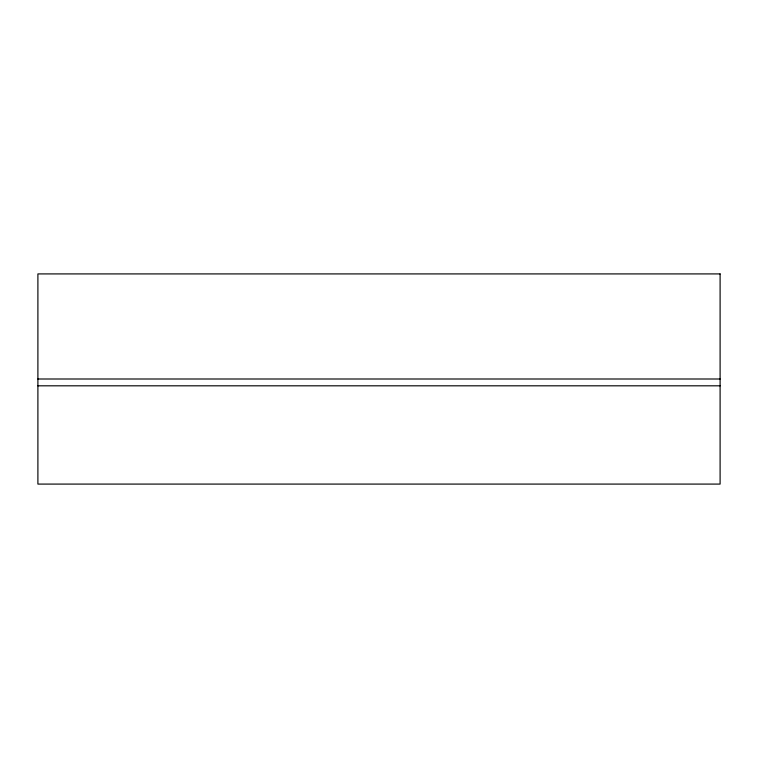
<?xml version="1.0" encoding="UTF-8"?>
<svg xmlns="http://www.w3.org/2000/svg" width="758" height="758" viewBox="0 0 758 758"><rect width="100%" height="100%" fill="white"/><g stroke="black" fill="none" stroke-linecap="round" stroke-linejoin="round"><path stroke-width="1.14" d="M37.9 379L720.1 379M37.9 385.813L720.1 385.813M720.1 273.913L37.9 273.913L37.9 484.087L720.1 484.087L720.1 273.913"/></g></svg>
